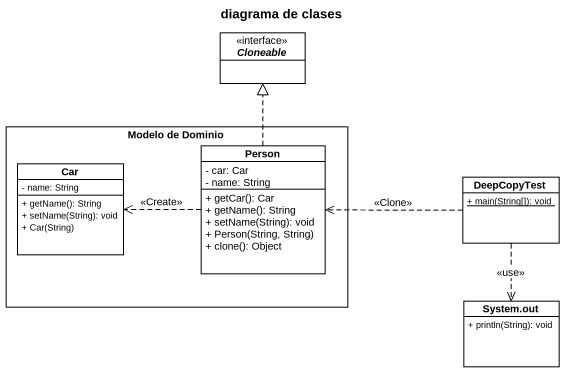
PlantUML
@startuml
title diagrama de clases
hide circle
hide empty members
skinparam classAttributeIconSize 0
interface Cloneable
rectangle "Modelo de Dominio" as Modelo_de_Dominio {
  class Car {
    - name: String
    + getName(): String
    + setName(String): void
    + Car(String)
  }
  class "Person" as Person_ {
    - car: Car
    - name: String
    + getCar(): Car
    + getName(): String
    + setName(String): void
    + Person(String, String)
    + clone(): Object
  }
}
class DeepCopyTest {
  {static} + main(String[]): void
}
class "System.out" as System_out {
  + println(String): void
}
Person_ .up.|> Cloneable
Person_ .left.> Car : <<Create>>
DeepCopyTest .left.> Person_ : <<Clone>>
DeepCopyTest ..> System_out : <<use>>
@enduml
